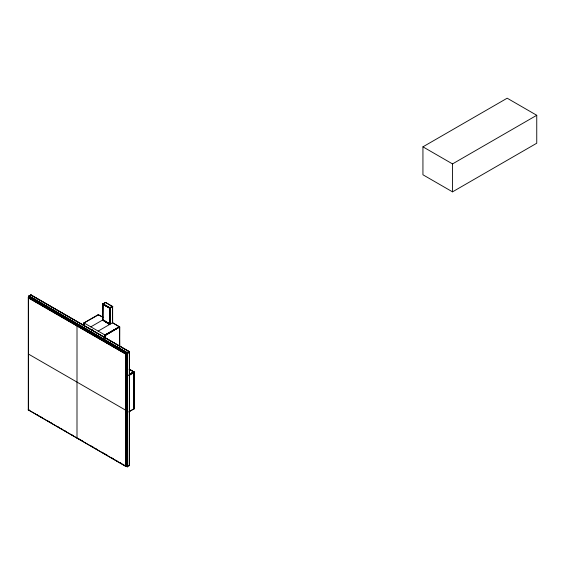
<?xml version="1.0" encoding="UTF-8"?>
<svg xmlns="http://www.w3.org/2000/svg" width="565" height="565" viewBox="0 0 565 565"><rect width="100%" height="100%" fill="white"/><g stroke="black" fill="none" stroke-linecap="round" stroke-linejoin="round"><path stroke-width="0.85" d="M29.069 410.155L28.25 409.957M28.829 297.105C30.15 297.275 28.321 296.78 28.391 297.91L125.6 354.029L126.687 353.4L125.6 354.029L125.6 466.273L126.172 466.492L126.172 353.697L28.73 297.324L28.25 297.713M30.729 294.979L129.491 351.783L129.3 465.715M76.995 438.214L77.01 325.807L28.42 297.748L28.49 297.296M83.994 322.912L83.994 325.525L83.952 322.883L98.345 314.62C98.748 314.945 98.211 314.578 98.444 314.585M102.752 304.097L102.752 319.96L109.596 324.487L110.041 307.996L102.774 303.991L105.5 302.367L112.633 306.534L112.654 322.721L119.709 327.008L119.709 346.839M105.147 337.729L105.147 335.123L119.688 326.902L105.528 335.342L83.952 322.883M105.415 337.863L105.415 335.278L119.603 326.761L104.906 334.981L104.906 338.47M119.688 326.902L112.527 322.792L112.4 306.279L109.61 308.073L109.716 324.282L102.752 319.96L103.091 303.737L110.196 308.073L109.674 324.409L102.752 319.96L109.596 323.773L102.872 319.889L90.824 326.853M119.667 346.917L119.455 326.648M126.511 353.224L126.624 466.196L125.939 466.471L28.285 409.851L126.172 466.492M125.939 353.443L125.698 466.492M127.287 352.631L127.287 466.796L127.655 466.485L127.549 352.906L29.239 296.018L28.787 296.18L28.872 296.653L126.92 353.266C131.016 353.047 129.166 349.827 126.92 353.266L126.92 466.485L127.549 466.725M109.907 307.657C115.02 304.648 112.484 307.487 109.596 308.193L102.872 304.316C102.936 303.137 103 304.613 102.872 303.956L102.872 319.889L109.596 324.487L110.217 308.193L109.702 308.236L109.674 323.943L102.752 319.96L109.674 324.409L110.104 308.236L102.809 304.125L105.754 302.445M102.894 304.196L109.907 307.967L112.548 306.392L112.612 306.788L105.5 302.367L105.189 302.621M28.977 295.996L28.759 296.554L30.99 295.008L129.519 351.882L129.519 465.426L127.033 466.725M129.336 411.624L134.103 408.665L134.06 372.067L129.343 369.185M28.285 410.105L28.285 297.607L29.309 297.105M129.519 351.931C129.371 351.169 129.046 353.132 126.948 353.09L28.759 296.286L28.872 296.653L29.239 296.018L28.716 296.441M109.984 307.897L112.633 306.534M126.066 353.549L126.03 466.535L126.751 465.885L125.755 466.337L125.755 354.093L126.405 353.351L126.715 353.747L126.405 353.203L126.511 466.302M129.039 465.687L129.42 465.482L129.329 351.691L127.393 352.991L127.45 466.704L126.92 466.485L127.429 466.747M133.919 408.975L133.962 371.904L129.208 374.397M133.672 408.982L134.103 408.665M77.01 325.807L125.621 353.867C126.581 353.824 127.139 353.641 126.278 353.245L29.069 297.126L28.377 297.402L29.161 297.063L28.751 297.19L126.624 353.33M126.249 353.867L28.462 297.388L28.49 410.374M112.513 306.738L112.315 306.392M119.568 327.107L119.568 326.768M133.94 408.94L134.103 372.144C134.597 371.283 131.553 374.856 128.778 375.365M127.09 466.549L127.655 466.485L126.948 466.634L127.429 352.744M126.687 466.125L126.511 466.019M28.391 409.766L28.42 410.289M109.998 307.727L109.716 324.119L102.752 319.96L109.674 323.943L109.808 307.727M98.359 314.592L102.985 317.283M133.849 408.806L133.983 408.446M127.626 353.09L28.9 296.081M28.462 297.388L28.285 297.607M102.915 303.815L102.795 304.245L109.864 308.038L109.716 324.282L109.942 308.038L112.59 306.513L112.527 322.792M98.133 314.839L103.275 317.311M30.623 295.22L30.99 295.135M128.763 375.245L134.046 372.173L129.258 369.185M105.443 302.452L105.81 302.621M29.069 297.112L29.196 297.084M125.755 466.337L126.115 466.337M127.485 466.549L127.132 466.704L129.406 465.052M125.755 354.093L126.115 354.093M127.09 353.33L127.485 353.33M30.849 294.958L31.35 295.22M98.515 314.769L84.079 322.954L84.079 325.574M28.872 296.23L31.124 294.958L129.42 351.705M98.162 331.09L112.654 322.721M422.938 146.836L507.179 98.204L536.75 115.281L536.75 143.22L452.516 191.853L422.938 174.776L422.938 146.836L452.516 163.914L536.75 115.281M119.37 326.761L119.667 327.163L119.37 326.761L105.019 335.045L105.019 338.534M125.6 354.029L126.715 353.535L126.278 353.245M126.92 353.266L129.491 351.783M129.307 374.475L133.94 371.862M129.392 374.574L133.672 371.827L134.082 372.038M129.463 374.694L134.039 372.017L129.159 369.22M128.735 411.92L133.983 408.799M125.783 466.471L126.609 465.687M129.378 465.624L129.519 465.426M126.948 353.09L127.655 353.266M127.146 352.744L29.098 296.131M126.278 354.029L28.596 297.43M92.208 329.692L92.766 329.819M29.239 410.091L28.857 409.886M28.391 354.029L125.6 410.155M36.577 414.505L38.858 415.819M40.299 416.603L42.735 418.043M47.142 420.558L49.572 421.991M50.179 422.309L52.609 423.743M57.863 426.787L59.382 427.67M60.9 428.545L62.425 429.421M64.7 430.742L66.338 431.639M71.543 434.69L73.111 435.587M78.387 438.638L82.942 441.272M91.226 446.011L93.705 447.438M95.104 448.292L96.657 449.175M101.947 452.24L103.494 453.123M104.906 453.907L107.385 455.341M111.75 457.855L113.268 458.738M115.627 460.143L117.16 461.012M119.547 462.361L121.065 463.236M122.471 464.091L123.996 464.96M452.516 163.914L452.516 191.853M119.582 346.981L119.646 326.881L105.288 335.2L105.288 337.799M105.528 335.342L105.528 337.919M126.687 465.948L126.405 466.167L126.715 465.991"/></g></svg>
